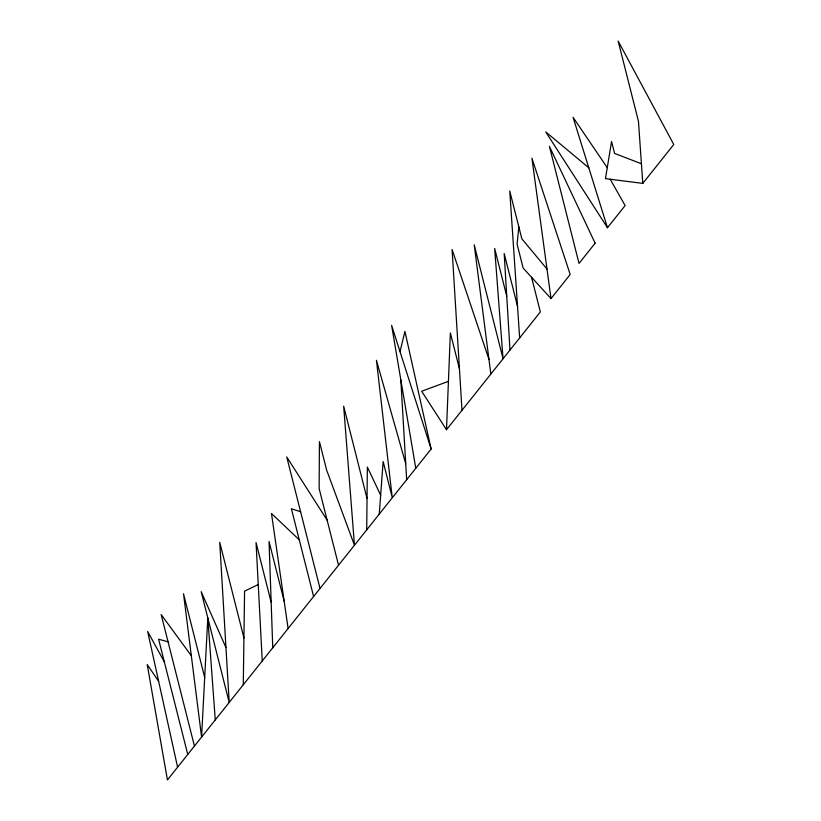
<?xml version="1.0" encoding="UTF-8"?>
<svg xmlns="http://www.w3.org/2000/svg" width="821" height="821" viewBox="0 0 821 821"><rect width="100%" height="100%" fill="white"/><g stroke="black" fill="none" stroke-linecap="round" stroke-linejoin="round"><path stroke-width="1.23" d="M366.7 529.884L367.367 467.098L380.657 495.227M243.283 684.765L244.576 591.13L258.246 584.542M531.587 277.313L540.351 311.949L446.501 429.722L450.36 332.957L459.442 368.824M379.261 514.11L383.15 461.556L392.222 497.423L376.439 360.286L405.728 463.762M518.821 226.863L517.097 244.165L523.151 268.077L551.004 298.577L570.195 274.491L531.916 158.186L551.004 298.577M400.022 351.624L404.927 331.407L431.138 449.005L167.433 779.95L147.226 664.569L158.648 681.317M588.801 167.802L545.749 131.914L607.468 227.715L625.13 205.558L610.188 179.245M642.792 183.391L673.774 144.506L618.151 41.05L638.461 121.323L642.792 183.391L605.467 178.65L611.553 141.469L614.58 153.424L641.417 163.769M448.43 381.344L421.655 391.248L446.501 429.722M168.059 641.817L158.597 639.22L187.752 754.448M300.609 511.74L291.393 508.733L313.601 596.508M299.265 539.828L271.474 513.505L288.109 628.506M546.981 269.031L521.848 238.808L509.749 190.995L519.652 337.924M191.334 655.733L161.162 614.56L194.433 746.063M607.263 167.679L573.068 117.311L607.468 227.715M327.127 520.124L286.745 456.958L320.016 588.462M164.333 661.88L147.657 631.503L177.593 767.204M225.96 647.584L201.166 591.643L229.203 702.437L219.73 542.312L243.929 637.948M488.967 359.382L452.084 249.461L461.997 410.284M431.138 449.005L391.617 325.342L415.775 468.278M517.538 306.305L504.186 253.535L509.985 350.054M506.752 296.258L494.653 248.435L503.047 358.767L474.22 244.832L490.855 374.068M367.028 498.491L343.66 406.149L354.456 545.236L326.635 470.084L319.441 441.647L319.123 488.505L338.539 565.217M284.158 601.239L269.042 541.47L272.757 647.779M271.166 602.306L256.039 542.537L262.248 660.967M204.696 677.458L183.514 593.778L201.586 737.084L207.795 617.844L215.266 719.925M400.822 379.784L406.662 479.721M595.133 243.19L579.021 263.418L549.393 146.323L595.133 243.19"/></g></svg>
